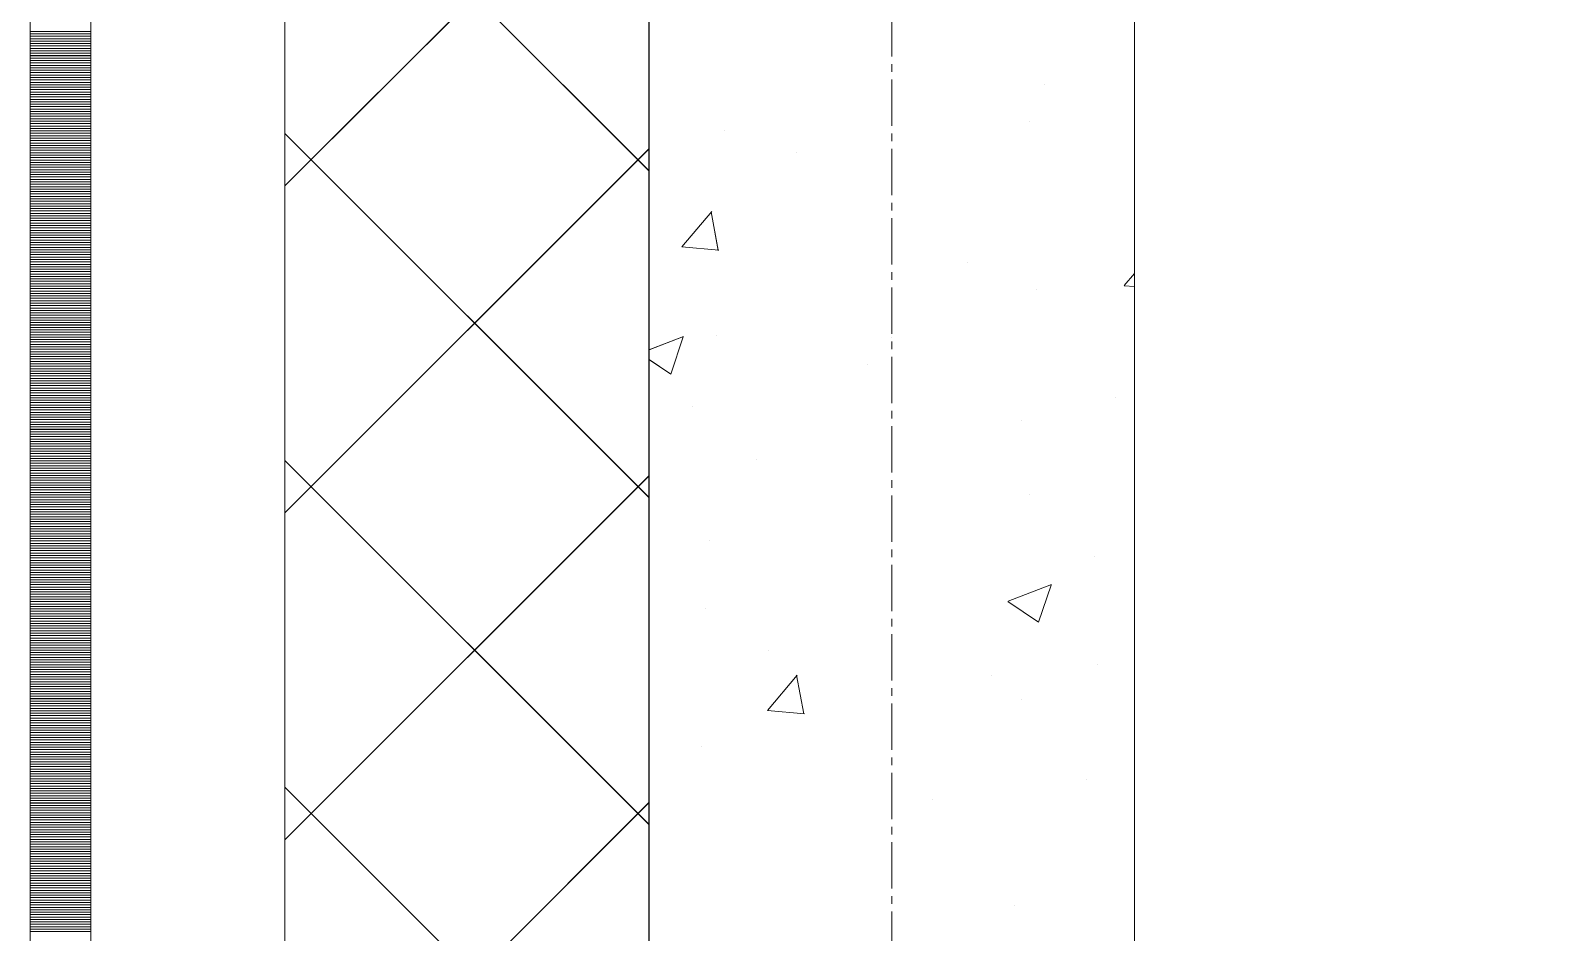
# Model space of a CAD drawing. Header units: millimetres. Extents: x 470010 to 1231400, y -134005 to 421770.
# Drawn here: x 806168 to 806790, y 137685 to 138057 of the extents above; entities that cross this region are included whole.
import ezdxf
from ezdxf.enums import TextEntityAlignment as Align

# ---------------------------------------------------------------- set-up
doc = ezdxf.new("R2010")
doc.units = ezdxf.units.MM
doc.linetypes.add('CENTER2', pattern=[28.575, 19.05, -3.175, 3.175, -3.175])
doc.linetypes.add('DASHED', pattern=[19.05, 12.7, -6.35])
doc.layers.get('Defpoints').update_dxf_attribs({"color": 140})
doc.layers.add('АР_Делит', color=120, linetype='Continuous', lineweight=0, plot=False)
for name, color, linetype, lineweight in [('АР_Стены ПЕНОблок', 52, 'Continuous', 20), ('АР_Тонкая', 254, 'Continuous', 5), ('АР_Утеплитель', 31, 'Continuous', 0), ('АР_Штриховка', 8, 'Continuous', 0)]:
    doc.layers.add(name, color=color, linetype=linetype, lineweight=lineweight)
doc.layers.add('РД_Оси_100', color=7, linetype='Continuous', lineweight=0, true_color=0x525252)
doc.styles.add('style1', font='ARIALN.TTF')

# ---------------------------------------------------------------- blocks, each defined once
blk = doc.blocks.new('СОШ_2200_АР_ОСИ_М100_28.05.24')
at = {"layer": 'АР_Делит', "color": 251, "linetype": 'DASHED', "true_color": 0x636466}
blk.add_lwpolyline([(114955, 135155), (114955, -355), (93595.036, -355), (93595.036, 13855), (94145, 13855), (94145, 68320), (66055, 68320), (66055, 13857.73), (83455, 13857.73), (83455, -355), (45245, -355), (45245, 13145), (44695, 13145), (44695, 26755), (45245, 26755), (45245, 68320), (20455, 68320), (20455, 26755), (27955, 26755), (27955, 13145), (-355, 13145), (-355, 100855)], dxfattribs=at)
at = {"layer": 'РД_Оси_100', "color": 251, "linetype": 'CENTER2', "true_color": 0x636466}
blk.add_line((0, -6155), (0, 139938.679), dxfattribs=at)
blk = doc.blocks.new('A$C9108343f')
at = {"layer": 'АР_Стены ПЕНОблок', "color": 18, "linetype": 'Continuous', "lineweight": 20, "true_color": 0x000000}
for p, q in [((140704.09, 313879.49), (140704.09, 237679.49)), ((140904.09, 237679.49), (140904.09, 313879.49))]:
    blk.add_line(p, q, dxfattribs=at)
at = {"layer": 'АР_Тонкая', "color": 18, "linetype": 'Continuous', "lineweight": 5, "true_color": 0x000000}
for p, q in [((140449.09, 313879.49), (140449.09, 237679.49)), ((140474.09, 313879.49), (140474.09, 237679.49)), ((140474.09, 237679.49), (140474.09, 313879.49)), ((140554.09, 237679.49), (140554.09, 313879.49))]:
    blk.add_line(p, q, dxfattribs=at)
at = {"layer": 'АР_Утеплитель', "color": 18, "linetype": 'Continuous', "lineweight": 0, "true_color": 0x000000}
for p, q in [((140554.09, 313879.49), (140554.09, 237679.49)), ((140704.09, 237679.49), (140704.09, 313879.49))]:
    blk.add_line(p, q, dxfattribs=at)
at = {"layer": 'АР_Штриховка', "color": 18, "linetype": 'Continuous', "lineweight": 0, "true_color": 0x000000}
for p, q in [((140704.09, 238365.82), (140554.09, 238515.82)), ((140554.09, 238359.54), (140704.09, 238509.54)), ((140449.09, 238423.24), (140474.09, 238423.24)), ((140449.09, 238422.24), (140474.09, 238422.24)), ((140449.09, 238421.24), (140474.09, 238421.24)), ((140449.09, 238420.24), (140474.09, 238420.24)), ((140449.09, 238419.24), (140474.09, 238419.24)), ((140449.09, 238418.24), (140474.09, 238418.24)), ((140449.09, 238417.24), (140474.09, 238417.24)), ((140449.09, 238416.24), (140474.09, 238416.24)), ((140449.09, 238415.24), (140474.09, 238415.24)), ((140449.09, 238414.24), (140474.09, 238414.24)), ((140449.09, 238413.24), (140474.09, 238413.24)), ((140449.09, 238412.24), (140474.09, 238412.24)), ((140449.09, 238411.24), (140474.09, 238411.24)), ((140449.09, 238410.24), (140474.09, 238410.24)), ((140449.09, 238409.24), (140474.09, 238409.24)), ((140449.09, 238408.24), (140474.09, 238408.24)), ((140449.09, 238407.24), (140474.09, 238407.24)), ((140449.09, 238406.24), (140474.09, 238406.24)), ((140449.09, 238405.24), (140474.09, 238405.24)), ((140449.09, 238404.24), (140474.09, 238404.24)), ((140449.09, 238403.24), (140474.09, 238403.24)), ((140449.09, 238402.24), (140474.09, 238402.24)), ((140449.09, 238401.24), (140474.09, 238401.24)), ((140449.09, 238400.24), (140474.09, 238400.24)), ((140866.95, 238401.41), (140866.95, 238401.41)), ((140449.09, 238399.24), (140474.09, 238399.24)), ((140449.09, 238398.24), (140474.09, 238398.24)), ((140449.09, 238397.24), (140474.09, 238397.24)), ((140449.09, 238396.24), (140474.09, 238396.24)), ((140449.09, 238395.24), (140474.09, 238395.24)), ((140449.09, 238394.24), (140474.09, 238394.24)), ((140449.09, 238393.24), (140474.09, 238393.24)), ((140449.09, 238392.24), (140474.09, 238392.24)), ((140449.09, 238391.24), (140474.09, 238391.24)), ((140449.09, 238390.24), (140474.09, 238390.24)), ((140449.09, 238389.24), (140474.09, 238389.24)), ((140449.09, 238388.24), (140474.09, 238388.24)), ((140449.09, 238387.24), (140474.09, 238387.24)), ((140449.09, 238386.24), (140474.09, 238386.24)), ((140449.09, 238385.24), (140474.09, 238385.24)), ((140449.09, 238384.24), (140474.09, 238384.24)), ((140449.09, 238383.24), (140474.09, 238383.24)), ((140449.09, 238382.24), (140474.09, 238382.24)), ((140735.02, 238382.37), (140735.02, 238382.37)), ((140860.87, 238385.96), (140860.87, 238385.96)), ((140449.09, 238381.24), (140474.09, 238381.24)), ((140449.09, 238380.24), (140474.09, 238380.24)), ((140449.09, 238379.24), (140474.09, 238379.24)), ((140449.09, 238378.24), (140474.09, 238378.24)), ((140449.09, 238377.24), (140474.09, 238377.24)), ((140449.09, 238376.24), (140474.09, 238376.24)), ((140704.09, 238231.12), (140554.09, 238381.12)), ((140449.09, 238375.24), (140474.09, 238375.24)), ((140449.09, 238374.24), (140474.09, 238374.24)), ((140449.09, 238373.24), (140474.09, 238373.24)), ((140449.09, 238372.24), (140474.09, 238372.24)), ((140449.09, 238371.24), (140474.09, 238371.24)), ((140449.09, 238370.24), (140474.09, 238370.24)), ((140449.09, 238369.24), (140474.09, 238369.24)), ((140554.09, 238224.83), (140704.09, 238374.83)), ((140764.67, 238373.29), (140764.67, 238373.29)), ((140449.09, 238368.24), (140474.09, 238368.24)), ((140449.09, 238367.24), (140474.09, 238367.24)), ((140449.09, 238366.24), (140474.09, 238366.24)), ((140449.09, 238365.24), (140474.09, 238365.24)), ((140449.09, 238364.24), (140474.09, 238364.24)), ((140449.09, 238363.24), (140474.09, 238363.24)), ((140449.09, 238362.24), (140474.09, 238362.24)), ((140449.09, 238361.24), (140474.09, 238361.24)), ((140449.09, 238360.24), (140474.09, 238360.24)), ((140449.09, 238359.24), (140474.09, 238359.24)), ((140449.09, 238358.24), (140474.09, 238358.24)), ((140449.09, 238357.24), (140474.09, 238357.24)), ((140449.09, 238356.24), (140474.09, 238356.24)), ((140449.09, 238355.24), (140474.09, 238355.24)), ((140449.09, 238354.24), (140474.09, 238354.24)), ((140449.09, 238353.24), (140474.09, 238353.24)), ((140449.09, 238352.24), (140474.09, 238352.24)), ((140449.09, 238351.24), (140474.09, 238351.24)), ((140449.09, 238350.24), (140474.09, 238350.24)), ((140449.09, 238349.24), (140474.09, 238349.24)), ((140449.09, 238348.24), (140474.09, 238348.24)), ((140449.09, 238347.24), (140474.09, 238347.24)), ((140449.09, 238346.24), (140474.09, 238346.24)), ((140449.09, 238345.24), (140474.09, 238345.24)), ((140449.09, 238344.24), (140474.09, 238344.24)), ((140717.68, 238334.4), (140729.93, 238348.99)), ((140732.61, 238333.01), (140729.67, 238348.94)), ((140449.09, 238343.24), (140474.09, 238343.24)), ((140449.09, 238342.24), (140474.09, 238342.24)), ((140449.09, 238341.24), (140474.09, 238341.24)), ((140449.09, 238340.24), (140474.09, 238340.24)), ((140449.09, 238339.24), (140474.09, 238339.24)), ((140449.09, 238338.24), (140474.09, 238338.24)), ((140449.09, 238337.24), (140474.09, 238337.24)), ((140449.09, 238336.24), (140474.09, 238336.24)), ((140449.09, 238335.24), (140474.09, 238335.24)), ((140449.09, 238334.24), (140474.09, 238334.24)), ((140449.09, 238333.24), (140474.09, 238333.24)), ((140449.09, 238332.24), (140474.09, 238332.24)), ((140717.68, 238334.39), (140732.86, 238333.06)), ((140449.09, 238331.24), (140474.09, 238331.24)), ((140449.09, 238330.24), (140474.09, 238330.24)), ((140449.09, 238329.24), (140474.09, 238329.24)), ((140449.09, 238328.24), (140474.09, 238328.24)), ((140449.09, 238327.24), (140474.09, 238327.24)), ((140449.09, 238326.24), (140474.09, 238326.24)), ((140835.49, 238327.99), (140835.49, 238327.99)), ((140449.09, 238325.24), (140474.09, 238325.24)), ((140449.09, 238324.24), (140474.09, 238324.24)), ((140449.09, 238323.24), (140474.09, 238323.24)), ((140449.09, 238322.24), (140474.09, 238322.24)), ((140449.09, 238321.24), (140474.09, 238321.24)), ((140449.09, 238320.24), (140474.09, 238320.24)), ((140899.87, 238318.46), (140904.09, 238323.5)), ((140449.09, 238319.24), (140474.09, 238319.24)), ((140449.09, 238318.24), (140474.09, 238318.24)), ((140449.09, 238317.24), (140474.09, 238317.24)), ((140449.09, 238316.24), (140474.09, 238316.24)), ((140449.09, 238315.24), (140474.09, 238315.24)), ((140449.09, 238314.24), (140474.09, 238314.24)), ((140449.09, 238313.24), (140474.09, 238313.24)), ((140863.86, 238316.86), (140863.86, 238316.86)), ((140899.87, 238318.45), (140904.09, 238318.08)), ((140449.09, 238312.24), (140474.09, 238312.24)), ((140449.09, 238311.24), (140474.09, 238311.24)), ((140449.09, 238310.24), (140474.09, 238310.24)), ((140449.09, 238309.24), (140474.09, 238309.24)), ((140449.09, 238308.24), (140474.09, 238308.24)), ((140449.09, 238307.24), (140474.09, 238307.24)), ((140449.09, 238306.24), (140474.09, 238306.24)), ((140449.09, 238305.24), (140474.09, 238305.24)), ((140449.09, 238304.24), (140474.09, 238304.24)), ((140449.09, 238303.24), (140474.09, 238303.24)), ((140449.09, 238302.24), (140474.09, 238302.24)), ((140449.09, 238301.24), (140474.09, 238301.24)), ((140449.09, 238300.24), (140474.09, 238300.24)), ((140449.09, 238299.24), (140474.09, 238299.24)), ((140449.09, 238298.24), (140474.09, 238298.24)), ((140449.09, 238297.24), (140474.09, 238297.24)), ((140449.09, 238296.24), (140474.09, 238296.24)), ((140449.09, 238295.24), (140474.09, 238295.24)), ((140704.09, 238292.07), (140718.27, 238297.51)), ((140713.05, 238281.98), (140718.2, 238297.33)), ((140731.93, 238297.81), (140731.93, 238297.81)), ((140803.86, 238297.09), (140803.86, 238297.09)), ((140449.09, 238294.24), (140474.09, 238294.24)), ((140449.09, 238293.24), (140474.09, 238293.24)), ((140449.09, 238292.24), (140474.09, 238292.24)), ((140449.09, 238291.24), (140474.09, 238291.24)), ((140449.09, 238290.24), (140474.09, 238290.24)), ((140449.09, 238289.24), (140474.09, 238289.24)), ((140449.09, 238288.24), (140474.09, 238288.24)), ((140449.09, 238287.24), (140474.09, 238287.24)), ((140449.09, 238286.24), (140474.09, 238286.24)), ((140449.09, 238285.24), (140474.09, 238285.24)), ((140449.09, 238284.24), (140474.09, 238284.24)), ((140449.09, 238283.24), (140474.09, 238283.24)), ((140449.09, 238282.24), (140474.09, 238282.24)), ((140704.09, 238288.02), (140713.04, 238281.99)), ((140794.05, 238285.78), (140794.05, 238285.78)), ((140449.09, 238281.24), (140474.09, 238281.24)), ((140449.09, 238280.24), (140474.09, 238280.24)), ((140449.09, 238279.24), (140474.09, 238279.24)), ((140449.09, 238278.24), (140474.09, 238278.24)), ((140449.09, 238277.24), (140474.09, 238277.24)), ((140449.09, 238276.24), (140474.09, 238276.24)), ((140449.09, 238275.24), (140474.09, 238275.24)), ((140449.09, 238274.24), (140474.09, 238274.24)), ((140449.09, 238273.24), (140474.09, 238273.24)), ((140449.09, 238272.24), (140474.09, 238272.24)), ((140449.09, 238271.24), (140474.09, 238271.24)), ((140449.09, 238270.24), (140474.09, 238270.24)), ((140896.35, 238272.22), (140896.35, 238272.22)), ((140449.09, 238269.24), (140474.09, 238269.24)), ((140449.09, 238268.24), (140474.09, 238268.24)), ((140449.09, 238267.24), (140474.09, 238267.24)), ((140449.09, 238266.24), (140474.09, 238266.24)), ((140449.09, 238265.24), (140474.09, 238265.24)), ((140449.09, 238264.24), (140474.09, 238264.24)), ((140721.82, 238268.7), (140721.82, 238268.7)), ((140449.09, 238263.24), (140474.09, 238263.24)), ((140449.09, 238262.24), (140474.09, 238262.24)), ((140449.09, 238261.24), (140474.09, 238261.24)), ((140449.09, 238260.24), (140474.09, 238260.24)), ((140449.09, 238259.24), (140474.09, 238259.24)), ((140449.09, 238258.24), (140474.09, 238258.24)), ((140449.09, 238257.24), (140474.09, 238257.24)), ((140857.41, 238262.97), (140857.41, 238262.97)), ((140449.09, 238256.24), (140474.09, 238256.24)), ((140449.09, 238255.24), (140474.09, 238255.24)), ((140449.09, 238254.24), (140474.09, 238254.24)), ((140449.09, 238253.24), (140474.09, 238253.24)), ((140449.09, 238252.24), (140474.09, 238252.24)), ((140449.09, 238251.24), (140474.09, 238251.24)), ((140449.09, 238250.24), (140474.09, 238250.24)), ((140449.09, 238249.24), (140474.09, 238249.24)), ((140449.09, 238248.24), (140474.09, 238248.24)), ((140449.09, 238247.24), (140474.09, 238247.24)), ((140449.09, 238246.24), (140474.09, 238246.24)), ((140449.09, 238245.24), (140474.09, 238245.24)), ((140704.09, 238096.42), (140554.09, 238246.42)), ((140748.22, 238246.8), (140748.22, 238246.8)), ((140449.09, 238244.24), (140474.09, 238244.24)), ((140449.09, 238243.24), (140474.09, 238243.24)), ((140449.09, 238242.24), (140474.09, 238242.24)), ((140449.09, 238241.24), (140474.09, 238241.24)), ((140449.09, 238240.24), (140474.09, 238240.24)), ((140449.09, 238239.24), (140474.09, 238239.24)), ((140554.09, 238090.13), (140704.09, 238240.13)), ((140449.09, 238238.24), (140474.09, 238238.24)), ((140449.09, 238237.24), (140474.09, 238237.24)), ((140449.09, 238236.24), (140474.09, 238236.24)), ((140449.09, 238235.24), (140474.09, 238235.24)), ((140449.09, 238234.24), (140474.09, 238234.24)), ((140449.09, 238233.24), (140474.09, 238233.24)), ((140449.09, 238232.24), (140474.09, 238232.24)), ((140860.77, 238232.3), (140860.77, 238232.3)), ((140449.09, 238231.24), (140474.09, 238231.24)), ((140449.09, 238230.24), (140474.09, 238230.24)), ((140449.09, 238229.24), (140474.09, 238229.24)), ((140449.09, 238228.24), (140474.09, 238228.24)), ((140449.09, 238227.24), (140474.09, 238227.24)), ((140449.09, 238226.24), (140474.09, 238226.24)), ((140449.09, 238225.24), (140474.09, 238225.24)), ((140449.09, 238224.24), (140474.09, 238224.24)), ((140449.09, 238223.24), (140474.09, 238223.24)), ((140449.09, 238222.24), (140474.09, 238222.24)), ((140449.09, 238221.24), (140474.09, 238221.24)), ((140449.09, 238220.24), (140474.09, 238220.24)), ((140449.09, 238219.24), (140474.09, 238219.24)), ((140449.09, 238218.24), (140474.09, 238218.24)), ((140449.09, 238217.24), (140474.09, 238217.24)), ((140449.09, 238216.24), (140474.09, 238216.24)), ((140449.09, 238215.24), (140474.09, 238215.24)), ((140449.09, 238214.24), (140474.09, 238214.24)), ((140449.09, 238213.24), (140474.09, 238213.24)), ((140449.09, 238212.24), (140474.09, 238212.24)), ((140449.09, 238211.24), (140474.09, 238211.24)), ((140449.09, 238210.24), (140474.09, 238210.24)), ((140449.09, 238209.24), (140474.09, 238209.24)), ((140449.09, 238208.24), (140474.09, 238208.24)), ((140728.85, 238213.26), (140728.85, 238213.26)), ((140449.09, 238207.24), (140474.09, 238207.24)), ((140449.09, 238206.24), (140474.09, 238206.24)), ((140449.09, 238205.24), (140474.09, 238205.24)), ((140449.09, 238204.24), (140474.09, 238204.24)), ((140449.09, 238203.24), (140474.09, 238203.24)), ((140449.09, 238202.24), (140474.09, 238202.24)), ((140449.09, 238201.24), (140474.09, 238201.24)), ((140887.64, 238206.71), (140887.64, 238206.71)), ((140449.09, 238200.24), (140474.09, 238200.24)), ((140449.09, 238199.24), (140474.09, 238199.24)), ((140449.09, 238198.24), (140474.09, 238198.24)), ((140449.09, 238197.24), (140474.09, 238197.24)), ((140449.09, 238196.24), (140474.09, 238196.24)), ((140449.09, 238195.24), (140474.09, 238195.24)), ((140852.1, 238188.42), (140869.89, 238195.25)), ((140864.66, 238179.72), (140869.81, 238195.07)), ((140449.09, 238194.24), (140474.09, 238194.24)), ((140449.09, 238193.24), (140474.09, 238193.24)), ((140449.09, 238192.24), (140474.09, 238192.24)), ((140449.09, 238191.24), (140474.09, 238191.24)), ((140449.09, 238190.24), (140474.09, 238190.24)), ((140449.09, 238189.24), (140474.09, 238189.24)), ((140449.09, 238188.24), (140474.09, 238188.24)), ((140449.09, 238187.24), (140474.09, 238187.24)), ((140449.09, 238186.24), (140474.09, 238186.24)), ((140449.09, 238185.24), (140474.09, 238185.24)), ((140449.09, 238184.24), (140474.09, 238184.24)), ((140449.09, 238183.24), (140474.09, 238183.24)), ((140727.23, 238185.59), (140727.23, 238185.59)), ((140852.02, 238188.24), (140864.66, 238179.72)), ((140449.09, 238182.24), (140474.09, 238182.24)), ((140449.09, 238181.24), (140474.09, 238181.24)), ((140449.09, 238180.24), (140474.09, 238180.24)), ((140449.09, 238179.24), (140474.09, 238179.24)), ((140449.09, 238178.24), (140474.09, 238178.24)), ((140449.09, 238177.24), (140474.09, 238177.24)), ((140449.09, 238176.24), (140474.09, 238176.24)), ((140449.09, 238175.24), (140474.09, 238175.24)), ((140449.09, 238174.24), (140474.09, 238174.24)), ((140449.09, 238173.24), (140474.09, 238173.24)), ((140449.09, 238172.24), (140474.09, 238172.24)), ((140449.09, 238171.24), (140474.09, 238171.24)), ((140449.09, 238170.24), (140474.09, 238170.24)), ((140449.09, 238169.24), (140474.09, 238169.24)), ((140449.09, 238168.24), (140474.09, 238168.24)), ((140449.09, 238167.24), (140474.09, 238167.24)), ((140449.09, 238166.24), (140474.09, 238166.24)), ((140449.09, 238165.24), (140474.09, 238165.24)), ((140449.09, 238164.24), (140474.09, 238164.24)), ((140753.32, 238167.98), (140753.32, 238167.98)), ((140449.09, 238163.24), (140474.09, 238163.24)), ((140449.09, 238162.24), (140474.09, 238162.24)), ((140449.09, 238161.24), (140474.09, 238161.24)), ((140449.09, 238160.24), (140474.09, 238160.24)), ((140449.09, 238159.24), (140474.09, 238159.24)), ((140449.09, 238158.24), (140474.09, 238158.24)), ((140752.92, 238143.34), (140765.17, 238157.93)), ((140767.85, 238141.96), (140764.92, 238157.88)), ((140845.23, 238157.91), (140845.23, 238157.91)), ((140888.91, 238162.25), (140888.91, 238162.25)), ((140449.09, 238157.24), (140474.09, 238157.24)), ((140449.09, 238156.24), (140474.09, 238156.24)), ((140449.09, 238155.24), (140474.09, 238155.24)), ((140449.09, 238154.24), (140474.09, 238154.24)), ((140449.09, 238153.24), (140474.09, 238153.24)), ((140449.09, 238152.24), (140474.09, 238152.24)), ((140449.09, 238151.24), (140474.09, 238151.24)), ((140449.09, 238150.24), (140474.09, 238150.24)), ((140449.09, 238149.24), (140474.09, 238149.24)), ((140449.09, 238148.24), (140474.09, 238148.24)), ((140449.09, 238147.24), (140474.09, 238147.24)), ((140449.09, 238146.24), (140474.09, 238146.24)), ((140449.09, 238145.24), (140474.09, 238145.24)), ((140857.68, 238147.75), (140857.68, 238147.75)), ((140449.09, 238144.24), (140474.09, 238144.24)), ((140449.09, 238143.24), (140474.09, 238143.24)), ((140449.09, 238142.24), (140474.09, 238142.24)), ((140449.09, 238141.24), (140474.09, 238141.24)), ((140449.09, 238140.24), (140474.09, 238140.24)), ((140449.09, 238139.24), (140474.09, 238139.24)), ((140752.92, 238143.33), (140768.11, 238142)), ((140449.09, 238138.24), (140474.09, 238138.24)), ((140449.09, 238137.24), (140474.09, 238137.24)), ((140449.09, 238136.24), (140474.09, 238136.24)), ((140449.09, 238135.24), (140474.09, 238135.24)), ((140449.09, 238134.24), (140474.09, 238134.24)), ((140449.09, 238133.24), (140474.09, 238133.24)), ((140449.09, 238132.24), (140474.09, 238132.24)), ((140449.09, 238131.24), (140474.09, 238131.24)), ((140449.09, 238130.24), (140474.09, 238130.24)), ((140449.09, 238129.24), (140474.09, 238129.24)), ((140449.09, 238128.24), (140474.09, 238128.24)), ((140449.09, 238127.24), (140474.09, 238127.24)), ((140725.76, 238128.7), (140725.76, 238128.7)), ((140449.09, 238126.24), (140474.09, 238126.24)), ((140449.09, 238125.24), (140474.09, 238125.24)), ((140449.09, 238124.24), (140474.09, 238124.24)), ((140449.09, 238123.24), (140474.09, 238123.24)), ((140449.09, 238122.24), (140474.09, 238122.24)), ((140449.09, 238121.24), (140474.09, 238121.24)), ((140449.09, 238120.24), (140474.09, 238120.24)), ((140449.09, 238119.24), (140474.09, 238119.24)), ((140449.09, 238118.24), (140474.09, 238118.24)), ((140449.09, 238117.24), (140474.09, 238117.24)), ((140449.09, 238116.24), (140474.09, 238116.24)), ((140449.09, 238115.24), (140474.09, 238115.24)), ((140449.09, 238114.24), (140474.09, 238114.24)), ((140884.41, 238114.9), (140884.41, 238114.9)), ((140449.09, 238113.24), (140474.09, 238113.24)), ((140449.09, 238112.24), (140474.09, 238112.24)), ((140449.09, 238111.24), (140474.09, 238111.24)), ((140449.09, 238110.24), (140474.09, 238110.24)), ((140449.09, 238109.24), (140474.09, 238109.24)), ((140449.09, 238108.24), (140474.09, 238108.24)), ((140704.09, 237961.71), (140554.09, 238111.71)), ((140449.09, 238107.24), (140474.09, 238107.24)), ((140449.09, 238106.24), (140474.09, 238106.24)), ((140449.09, 238105.24), (140474.09, 238105.24)), ((140449.09, 238104.24), (140474.09, 238104.24)), ((140449.09, 238103.24), (140474.09, 238103.24)), ((140449.09, 238102.24), (140474.09, 238102.24)), ((140554.09, 237955.43), (140704.09, 238105.43)), ((140820.82, 238106.53), (140820.82, 238106.53)), ((140449.09, 238101.24), (140474.09, 238101.24)), ((140449.09, 238100.24), (140474.09, 238100.24)), ((140449.09, 238099.24), (140474.09, 238099.24)), ((140449.09, 238098.24), (140474.09, 238098.24)), ((140449.09, 238097.24), (140474.09, 238097.24)), ((140449.09, 238096.24), (140474.09, 238096.24)), ((140449.09, 238095.24), (140474.09, 238095.24)), ((140449.09, 238094.24), (140474.09, 238094.24)), ((140449.09, 238093.24), (140474.09, 238093.24)), ((140449.09, 238092.24), (140474.09, 238092.24)), ((140449.09, 238091.24), (140474.09, 238091.24)), ((140449.09, 238090.24), (140474.09, 238090.24)), ((140449.09, 238089.24), (140474.09, 238089.24)), ((140449.09, 238088.24), (140474.09, 238088.24)), ((140449.09, 238087.24), (140474.09, 238087.24)), ((140449.09, 238086.24), (140474.09, 238086.24)), ((140449.09, 238085.24), (140474.09, 238085.24)), ((140449.09, 238084.24), (140474.09, 238084.24)), ((140449.09, 238083.24), (140474.09, 238083.24)), ((140449.09, 238082.24), (140474.09, 238082.24)), ((140449.09, 238081.24), (140474.09, 238081.24)), ((140449.09, 238080.24), (140474.09, 238080.24)), ((140449.09, 238079.24), (140474.09, 238079.24)), ((140449.09, 238078.24), (140474.09, 238078.24)), ((140449.09, 238077.24), (140474.09, 238077.24)), ((140449.09, 238076.24), (140474.09, 238076.24)), ((140449.09, 238075.24), (140474.09, 238075.24)), ((140449.09, 238074.24), (140474.09, 238074.24)), ((140449.09, 238073.24), (140474.09, 238073.24)), ((140449.09, 238072.24), (140474.09, 238072.24)), ((140449.09, 238071.24), (140474.09, 238071.24)), ((140449.09, 238070.24), (140474.09, 238070.24)), ((140449.09, 238069.24), (140474.09, 238069.24)), ((140449.09, 238068.24), (140474.09, 238068.24)), ((140449.09, 238067.24), (140474.09, 238067.24)), ((140449.09, 238066.24), (140474.09, 238066.24)), ((140449.09, 238065.24), (140474.09, 238065.24)), ((140449.09, 238064.24), (140474.09, 238064.24)), ((140449.09, 238063.24), (140474.09, 238063.24)), ((140449.09, 238062.24), (140474.09, 238062.24)), ((140449.09, 238061.24), (140474.09, 238061.24)), ((140449.09, 238060.24), (140474.09, 238060.24)), ((140449.09, 238059.24), (140474.09, 238059.24)), ((140449.09, 238058.24), (140474.09, 238058.24)), ((140854.59, 238063.19), (140854.59, 238063.19)), ((140449.09, 238057.24), (140474.09, 238057.24)), ((140449.09, 238056.24), (140474.09, 238056.24)), ((140449.09, 238055.24), (140474.09, 238055.24)), ((140449.09, 238054.24), (140474.09, 238054.24)), ((140449.09, 238053.24), (140474.09, 238053.24)), ((140449.09, 238052.24), (140474.09, 238052.24))]:
    blk.add_line(p, q, dxfattribs=at)
at = {"layer": 'РД_Оси_100'}
blk.add_blockref('СОШ_2200_АР_ОСИ_М100_28.05.24', (140804.09, 223079.49), dxfattribs=at)
at = {"layer": 'Defpoints', "color": 18, "true_color": 0x000000, "style": 'style1'}
for p in [(143949.34, 316089.12), (143974.98, 281639.5), (143890.4, 273244.71), (143839.99, 264276.81), (143967.75, 254892.38), (12251.96, 104178.14), (12382.58, 96023.14)]:
    blk.add_attdef('АР-ПОМЕЩЕНИЕ:НАИМЕНОВАНИЕ', text='', height=100, dxfattribs=at).set_placement(p, align=Align.MIDDLE)
at = {"layer": 'Defpoints', "color": 18, "true_color": 0x000000, "style": 'style1', "flags": 8}
for p in [(143951.3, 279099.09), (143848.34, 269251.11), (143875.33, 260094.25), (144049.74, 250824.7), (163419.28, 238153.36), (155897.46, 237965.97), (183037.2, 237965.97), (143342.94, 237876.19)]:
    blk.add_attdef('АР-ПОМЕЩЕНИЕ:НАИМЕНОВАНИЕ', text='', height=100, dxfattribs=at).set_placement(p, align=Align.MIDDLE)

msp = doc.modelspace()

# ---------------------------------------------------------------- linework, layer by layer
at = {"layer": 'АР_Стены ПЕНОблок', "color": 18, "linetype": 'Continuous', "lineweight": 20, "true_color": 0x000000}
for p, q in [((806422.706, 213513.251), (806422.706, 137313.251)), ((806622.706, 137313.251), (806622.706, 213513.251))]:
    msp.add_line(p, q, dxfattribs=at)
at = {"layer": 'АР_Тонкая', "color": 18, "linetype": 'Continuous', "lineweight": 5, "true_color": 0x000000}
for p, q in [((806167.706, 213513.251), (806167.706, 137313.251)), ((806192.706, 213513.251), (806192.706, 137313.251)), ((806192.706, 137313.251), (806192.706, 213513.251)), ((806272.706, 137313.251), (806272.706, 213513.251))]:
    msp.add_line(p, q, dxfattribs=at)
at = {"layer": 'АР_Утеплитель', "color": 18, "linetype": 'Continuous', "lineweight": 0, "true_color": 0x000000}
for p, q in [((806272.706, 213513.251), (806272.706, 137313.251)), ((806422.706, 137313.251), (806422.706, 213513.251))]:
    msp.add_line(p, q, dxfattribs=at)
at = {"layer": 'АР_Штриховка', "color": 18, "linetype": 'Continuous', "lineweight": 0, "true_color": 0x000000}
for p, q in [((806422.706, 137999.581), (806272.706, 138149.581)), ((806272.706, 137993.294), (806422.706, 138143.294)), ((806167.706, 138057), (806192.706, 138057)), ((806167.706, 138056), (806192.706, 138056)), ((806167.706, 138055), (806192.706, 138055)), ((806167.706, 138054), (806192.706, 138054)), ((806167.706, 138053), (806192.706, 138053)), ((806167.706, 138052), (806192.706, 138052)), ((806167.706, 138051), (806192.706, 138051)), ((806167.706, 138050), (806192.706, 138050)), ((806167.706, 138049), (806192.706, 138049)), ((806167.706, 138048), (806192.706, 138048)), ((806167.706, 138047), (806192.706, 138047)), ((806167.706, 138046), (806192.706, 138046)), ((806167.706, 138045), (806192.706, 138045)), ((806167.706, 138044), (806192.706, 138044)), ((806167.706, 138043), (806192.706, 138043)), ((806167.706, 138042), (806192.706, 138042)), ((806167.706, 138041), (806192.706, 138041)), ((806167.706, 138040), (806192.706, 138040)), ((806167.706, 138039), (806192.706, 138039)), ((806167.706, 138038), (806192.706, 138038)), ((806167.706, 138037), (806192.706, 138037)), ((806167.706, 138036), (806192.706, 138036)), ((806167.706, 138035), (806192.706, 138035)), ((806167.706, 138034), (806192.706, 138034)), ((806167.706, 138033), (806192.706, 138033)), ((806167.706, 138032), (806192.706, 138032)), ((806167.706, 138031), (806192.706, 138031)), ((806167.706, 138030), (806192.706, 138030)), ((806167.706, 138029), (806192.706, 138029)), ((806167.706, 138028), (806192.706, 138028)), ((806167.706, 138027), (806192.706, 138027)), ((806167.706, 138026), (806192.706, 138026)), ((806167.706, 138025), (806192.706, 138025)), ((806167.706, 138024), (806192.706, 138024)), ((806167.706, 138023), (806192.706, 138023)), ((806167.706, 138022), (806192.706, 138022)), ((806167.706, 138021), (806192.706, 138021)), ((806167.706, 138020), (806192.706, 138020)), ((806167.706, 138019), (806192.706, 138019)), ((806167.706, 138018), (806192.706, 138018)), ((806167.706, 138017), (806192.706, 138017)), ((806167.706, 138016), (806192.706, 138016)), ((806167.706, 138015), (806192.706, 138015)), ((806167.706, 138014), (806192.706, 138014)), ((806167.706, 138013), (806192.706, 138013)), ((806167.706, 138012), (806192.706, 138012)), ((806167.706, 138011), (806192.706, 138011)), ((806167.706, 138010), (806192.706, 138010)), ((806167.706, 138009), (806192.706, 138009)), ((806422.706, 137864.877), (806272.706, 138014.877)), ((806167.706, 138008), (806192.706, 138008)), ((806167.706, 138007), (806192.706, 138007)), ((806167.706, 138006), (806192.706, 138006)), ((806167.706, 138005), (806192.706, 138005)), ((806167.706, 138004), (806192.706, 138004)), ((806167.706, 138003), (806192.706, 138003)), ((806272.706, 137858.591), (806422.706, 138008.591)), ((806167.706, 138002), (806192.706, 138002)), ((806167.706, 138001), (806192.706, 138001)), ((806167.706, 138000), (806192.706, 138000)), ((806167.706, 137999), (806192.706, 137999)), ((806167.706, 137998), (806192.706, 137998)), ((806167.706, 137997), (806192.706, 137997)), ((806167.706, 137996), (806192.706, 137996)), ((806167.706, 137995), (806192.706, 137995)), ((806167.706, 137994), (806192.706, 137994)), ((806167.706, 137993), (806192.706, 137993)), ((806167.706, 137992), (806192.706, 137992)), ((806167.706, 137991), (806192.706, 137991)), ((806167.706, 137990), (806192.706, 137990)), ((806167.706, 137989), (806192.706, 137989)), ((806167.706, 137988), (806192.706, 137988)), ((806167.706, 137987), (806192.706, 137987)), ((806167.706, 137986), (806192.706, 137986)), ((806167.706, 137985), (806192.706, 137985)), ((806167.706, 137984), (806192.706, 137984)), ((806167.706, 137983), (806192.706, 137983)), ((806167.706, 137982), (806192.706, 137982)), ((806167.706, 137981), (806192.706, 137981)), ((806167.706, 137980), (806192.706, 137980)), ((806167.706, 137979), (806192.706, 137979)), ((806167.706, 137978), (806192.706, 137978)), ((806436.294, 137968.156), (806448.539, 137982.749)), ((806451.224, 137966.772), (806448.287, 137982.693)), ((806167.706, 137977), (806192.706, 137977)), ((806167.706, 137976), (806192.706, 137976)), ((806167.706, 137975), (806192.706, 137975)), ((806167.706, 137974), (806192.706, 137974)), ((806167.706, 137973), (806192.706, 137973)), ((806167.706, 137972), (806192.706, 137972)), ((806167.706, 137971), (806192.706, 137971)), ((806167.706, 137970), (806192.706, 137970)), ((806167.706, 137969), (806192.706, 137969)), ((806167.706, 137968), (806192.706, 137968)), ((806167.706, 137967), (806192.706, 137967)), ((806167.706, 137966), (806192.706, 137966)), ((806436.293, 137968.146), (806451.475, 137966.818)), ((806167.706, 137965), (806192.706, 137965)), ((806167.706, 137964), (806192.706, 137964)), ((806167.706, 137963), (806192.706, 137963)), ((806167.706, 137962), (806192.706, 137962)), ((806167.706, 137961), (806192.706, 137961)), ((806167.706, 137960), (806192.706, 137960)), ((806167.706, 137959), (806192.706, 137959)), ((806167.706, 137958), (806192.706, 137958)), ((806167.706, 137957), (806192.706, 137957)), ((806167.706, 137956), (806192.706, 137956)), ((806167.706, 137955), (806192.706, 137955)), ((806167.706, 137954), (806192.706, 137954)), ((806167.706, 137953), (806192.706, 137953)), ((806618.478, 137952.217), (806622.706, 137957.255)), ((806167.706, 137952), (806192.706, 137952)), ((806167.706, 137951), (806192.706, 137951)), ((806167.706, 137950), (806192.706, 137950)), ((806167.706, 137949), (806192.706, 137949)), ((806167.706, 137948), (806192.706, 137948)), ((806167.706, 137947), (806192.706, 137947)), ((806618.478, 137952.207), (806622.706, 137951.837)), ((806167.706, 137946), (806192.706, 137946)), ((806167.706, 137945), (806192.706, 137945)), ((806167.706, 137944), (806192.706, 137944)), ((806167.706, 137943), (806192.706, 137943)), ((806167.706, 137942), (806192.706, 137942)), ((806167.706, 137941), (806192.706, 137941)), ((806167.706, 137940), (806192.706, 137940)), ((806167.706, 137939), (806192.706, 137939)), ((806167.706, 137938), (806192.706, 137938)), ((806167.706, 137937), (806192.706, 137937)), ((806167.706, 137936), (806192.706, 137936)), ((806167.706, 137935), (806192.706, 137935)), ((806167.706, 137934), (806192.706, 137934)), ((806167.706, 137933), (806192.706, 137933)), ((806167.706, 137932), (806192.706, 137932)), ((806167.706, 137931), (806192.706, 137931)), ((806167.706, 137930), (806192.706, 137930)), ((806167.706, 137929), (806192.706, 137929)), ((806167.706, 137928), (806192.706, 137928)), ((806422.706, 137925.826), (806436.887, 137931.27)), ((806431.662, 137915.742), (806436.812, 137931.091)), ((806167.706, 137927), (806192.706, 137927)), ((806167.706, 137926), (806192.706, 137926)), ((806167.706, 137925), (806192.706, 137925)), ((806167.706, 137924), (806192.706, 137924)), ((806167.706, 137923), (806192.706, 137923)), ((806167.706, 137922), (806192.706, 137922)), ((806422.706, 137921.78), (806431.656, 137915.743)), ((806167.706, 137921), (806192.706, 137921)), ((806167.706, 137920), (806192.706, 137920)), ((806167.706, 137919), (806192.706, 137919)), ((806167.706, 137918), (806192.706, 137918)), ((806167.706, 137917), (806192.706, 137917)), ((806167.706, 137916), (806192.706, 137916)), ((806167.706, 137915), (806192.706, 137915)), ((806167.706, 137914), (806192.706, 137914)), ((806167.706, 137913), (806192.706, 137913)), ((806167.706, 137912), (806192.706, 137912)), ((806167.706, 137911), (806192.706, 137911)), ((806167.706, 137910), (806192.706, 137910)), ((806167.706, 137909), (806192.706, 137909)), ((806167.706, 137908), (806192.706, 137908)), ((806167.706, 137907), (806192.706, 137907)), ((806167.706, 137906), (806192.706, 137906)), ((806167.706, 137905), (806192.706, 137905)), ((806167.706, 137904), (806192.706, 137904)), ((806167.706, 137903), (806192.706, 137903)), ((806167.706, 137902), (806192.706, 137902)), ((806167.706, 137901), (806192.706, 137901)), ((806167.706, 137900), (806192.706, 137900)), ((806167.706, 137899), (806192.706, 137899)), ((806167.706, 137898), (806192.706, 137898)), ((806167.706, 137897), (806192.706, 137897)), ((806167.706, 137896), (806192.706, 137896)), ((806167.706, 137895), (806192.706, 137895)), ((806167.706, 137894), (806192.706, 137894)), ((806167.706, 137893), (806192.706, 137893)), ((806167.706, 137892), (806192.706, 137892)), ((806167.706, 137891), (806192.706, 137891)), ((806167.706, 137890), (806192.706, 137890)), ((806167.706, 137889), (806192.706, 137889)), ((806167.706, 137888), (806192.706, 137888)), ((806167.706, 137887), (806192.706, 137887)), ((806167.706, 137886), (806192.706, 137886)), ((806167.706, 137885), (806192.706, 137885)), ((806167.706, 137884), (806192.706, 137884)), ((806167.706, 137883), (806192.706, 137883)), ((806167.706, 137882), (806192.706, 137882)), ((806167.706, 137881), (806192.706, 137881)), ((806167.706, 137880), (806192.706, 137880)), ((806167.706, 137879), (806192.706, 137879)), ((806422.706, 137730.174), (806272.706, 137880.174)), ((806167.706, 137878), (806192.706, 137878)), ((806167.706, 137877), (806192.706, 137877)), ((806167.706, 137876), (806192.706, 137876)), ((806167.706, 137875), (806192.706, 137875)), ((806167.706, 137874), (806192.706, 137874)), ((806167.706, 137873), (806192.706, 137873)), ((806167.706, 137872), (806192.706, 137872)), ((806272.706, 137723.887), (806422.706, 137873.887)), ((806167.706, 137871), (806192.706, 137871)), ((806167.706, 137870), (806192.706, 137870)), ((806167.706, 137869), (806192.706, 137869)), ((806167.706, 137868), (806192.706, 137868)), ((806167.706, 137867), (806192.706, 137867)), ((806167.706, 137866), (806192.706, 137866)), ((806167.706, 137865), (806192.706, 137865)), ((806167.706, 137864), (806192.706, 137864)), ((806167.706, 137863), (806192.706, 137863)), ((806167.706, 137862), (806192.706, 137862)), ((806167.706, 137861), (806192.706, 137861)), ((806167.706, 137860), (806192.706, 137860)), ((806167.706, 137859), (806192.706, 137859)), ((806167.706, 137858), (806192.706, 137858)), ((806167.706, 137857), (806192.706, 137857)), ((806167.706, 137856), (806192.706, 137856)), ((806167.706, 137855), (806192.706, 137855)), ((806167.706, 137854), (806192.706, 137854)), ((806167.706, 137853), (806192.706, 137853)), ((806167.706, 137852), (806192.706, 137852)), ((806167.706, 137851), (806192.706, 137851)), ((806167.706, 137850), (806192.706, 137850)), ((806167.706, 137849), (806192.706, 137849)), ((806167.706, 137848), (806192.706, 137848)), ((806167.706, 137847), (806192.706, 137847)), ((806167.706, 137846), (806192.706, 137846)), ((806167.706, 137845), (806192.706, 137845)), ((806167.706, 137844), (806192.706, 137844)), ((806167.706, 137843), (806192.706, 137843)), ((806167.706, 137842), (806192.706, 137842)), ((806167.706, 137841), (806192.706, 137841)), ((806167.706, 137840), (806192.706, 137840)), ((806167.706, 137839), (806192.706, 137839)), ((806167.706, 137838), (806192.706, 137838)), ((806167.706, 137837), (806192.706, 137837)), ((806167.706, 137836), (806192.706, 137836)), ((806167.706, 137835), (806192.706, 137835)), ((806167.706, 137834), (806192.706, 137834)), ((806167.706, 137833), (806192.706, 137833)), ((806167.706, 137832), (806192.706, 137832)), ((806167.706, 137831), (806192.706, 137831)), ((806167.706, 137830), (806192.706, 137830)), ((806167.706, 137829), (806192.706, 137829)), ((806570.717, 137822.178), (806588.501, 137829.004)), ((806583.276, 137813.477), (806588.426, 137828.826)), ((806167.706, 137828), (806192.706, 137828)), ((806167.706, 137827), (806192.706, 137827)), ((806167.706, 137826), (806192.706, 137826)), ((806167.706, 137825), (806192.706, 137825)), ((806167.706, 137824), (806192.706, 137824)), ((806167.706, 137823), (806192.706, 137823)), ((806167.706, 137822), (806192.706, 137822)), ((806167.706, 137821), (806192.706, 137821)), ((806167.706, 137820), (806192.706, 137820)), ((806167.706, 137819), (806192.706, 137819)), ((806167.706, 137818), (806192.706, 137818)), ((806167.706, 137817), (806192.706, 137817)), ((806167.706, 137816), (806192.706, 137816)), ((806570.636, 137822), (806583.271, 137813.478)), ((806167.706, 137815), (806192.706, 137815)), ((806167.706, 137814), (806192.706, 137814)), ((806167.706, 137813), (806192.706, 137813)), ((806167.706, 137812), (806192.706, 137812)), ((806167.706, 137811), (806192.706, 137811)), ((806167.706, 137810), (806192.706, 137810)), ((806167.706, 137809), (806192.706, 137809)), ((806167.706, 137808), (806192.706, 137808)), ((806167.706, 137807), (806192.706, 137807)), ((806167.706, 137806), (806192.706, 137806)), ((806167.706, 137805), (806192.706, 137805)), ((806167.706, 137804), (806192.706, 137804)), ((806167.706, 137803), (806192.706, 137803)), ((806167.706, 137802), (806192.706, 137802)), ((806167.706, 137801), (806192.706, 137801)), ((806167.706, 137800), (806192.706, 137800)), ((806167.706, 137799), (806192.706, 137799)), ((806167.706, 137798), (806192.706, 137798)), ((806167.706, 137797), (806192.706, 137797)), ((806167.706, 137796), (806192.706, 137796)), ((806167.706, 137795), (806192.706, 137795)), ((806167.706, 137794), (806192.706, 137794)), ((806167.706, 137793), (806192.706, 137793)), ((806167.706, 137792), (806192.706, 137792)), ((806167.706, 137791), (806192.706, 137791)), ((806471.537, 137777.099), (806483.782, 137791.692)), ((806486.467, 137775.715), (806483.53, 137791.636)), ((806167.706, 137790), (806192.706, 137790)), ((806167.706, 137789), (806192.706, 137789)), ((806167.706, 137788), (806192.706, 137788)), ((806167.706, 137787), (806192.706, 137787)), ((806167.706, 137786), (806192.706, 137786)), ((806167.706, 137785), (806192.706, 137785)), ((806167.706, 137784), (806192.706, 137784)), ((806167.706, 137783), (806192.706, 137783)), ((806167.706, 137782), (806192.706, 137782)), ((806167.706, 137781), (806192.706, 137781)), ((806167.706, 137780), (806192.706, 137780)), ((806167.706, 137779), (806192.706, 137779)), ((806167.706, 137778), (806192.706, 137778)), ((806167.706, 137777), (806192.706, 137777)), ((806167.706, 137776), (806192.706, 137776)), ((806167.706, 137775), (806192.706, 137775)), ((806167.706, 137774), (806192.706, 137774)), ((806167.706, 137773), (806192.706, 137773)), ((806471.536, 137777.09), (806486.718, 137775.761)), ((806167.706, 137772), (806192.706, 137772)), ((806167.706, 137771), (806192.706, 137771)), ((806167.706, 137770), (806192.706, 137770)), ((806167.706, 137769), (806192.706, 137769)), ((806167.706, 137768), (806192.706, 137768)), ((806167.706, 137767), (806192.706, 137767)), ((806167.706, 137766), (806192.706, 137766)), ((806167.706, 137765), (806192.706, 137765)), ((806167.706, 137764), (806192.706, 137764)), ((806167.706, 137763), (806192.706, 137763)), ((806167.706, 137762), (806192.706, 137762)), ((806167.706, 137761), (806192.706, 137761)), ((806167.706, 137760), (806192.706, 137760)), ((806167.706, 137759), (806192.706, 137759)), ((806167.706, 137758), (806192.706, 137758)), ((806167.706, 137757), (806192.706, 137757)), ((806167.706, 137756), (806192.706, 137756)), ((806167.706, 137755), (806192.706, 137755)), ((806167.706, 137754), (806192.706, 137754)), ((806167.706, 137753), (806192.706, 137753)), ((806167.706, 137752), (806192.706, 137752)), ((806167.706, 137751), (806192.706, 137751)), ((806167.706, 137750), (806192.706, 137750)), ((806167.706, 137749), (806192.706, 137749)), ((806167.706, 137748), (806192.706, 137748)), ((806167.706, 137747), (806192.706, 137747)), ((806167.706, 137746), (806192.706, 137746)), ((806167.706, 137745), (806192.706, 137745)), ((806167.706, 137744), (806192.706, 137744)), ((806167.706, 137743), (806192.706, 137743)), ((806167.706, 137742), (806192.706, 137742)), ((806422.706, 137595.47), (806272.706, 137745.47)), ((806167.706, 137741), (806192.706, 137741)), ((806167.706, 137740), (806192.706, 137740)), ((806167.706, 137739), (806192.706, 137739)), ((806167.706, 137738), (806192.706, 137738)), ((806167.706, 137737), (806192.706, 137737)), ((806167.706, 137736), (806192.706, 137736)), ((806167.706, 137735), (806192.706, 137735)), ((806272.706, 137589.183), (806422.706, 137739.183)), ((806167.706, 137734), (806192.706, 137734)), ((806167.706, 137733), (806192.706, 137733)), ((806167.706, 137732), (806192.706, 137732)), ((806167.706, 137731), (806192.706, 137731)), ((806167.706, 137730), (806192.706, 137730)), ((806167.706, 137729), (806192.706, 137729)), ((806167.706, 137728), (806192.706, 137728)), ((806167.706, 137727), (806192.706, 137727)), ((806167.706, 137726), (806192.706, 137726)), ((806167.706, 137725), (806192.706, 137725)), ((806167.706, 137724), (806192.706, 137724)), ((806167.706, 137723), (806192.706, 137723)), ((806167.706, 137722), (806192.706, 137722)), ((806167.706, 137721), (806192.706, 137721)), ((806167.706, 137720), (806192.706, 137720)), ((806167.706, 137719), (806192.706, 137719)), ((806167.706, 137718), (806192.706, 137718)), ((806167.706, 137717), (806192.706, 137717)), ((806167.706, 137716), (806192.706, 137716)), ((806167.706, 137715), (806192.706, 137715)), ((806167.706, 137714), (806192.706, 137714)), ((806167.706, 137713), (806192.706, 137713)), ((806167.706, 137712), (806192.706, 137712)), ((806167.706, 137711), (806192.706, 137711)), ((806167.706, 137710), (806192.706, 137710)), ((806167.706, 137709), (806192.706, 137709)), ((806167.706, 137708), (806192.706, 137708)), ((806167.706, 137707), (806192.706, 137707)), ((806167.706, 137706), (806192.706, 137706)), ((806167.706, 137705), (806192.706, 137705)), ((806167.706, 137704), (806192.706, 137704)), ((806167.706, 137703), (806192.706, 137703)), ((806167.706, 137702), (806192.706, 137702)), ((806167.706, 137701), (806192.706, 137701)), ((806167.706, 137700), (806192.706, 137700)), ((806167.706, 137699), (806192.706, 137699)), ((806167.706, 137698), (806192.706, 137698)), ((806167.706, 137697), (806192.706, 137697)), ((806167.706, 137696), (806192.706, 137696)), ((806167.706, 137695), (806192.706, 137695)), ((806167.706, 137694), (806192.706, 137694)), ((806167.706, 137693), (806192.706, 137693)), ((806167.706, 137692), (806192.706, 137692)), ((806167.706, 137691), (806192.706, 137691)), ((806167.706, 137690), (806192.706, 137690)), ((806167.706, 137689), (806192.706, 137689)), ((806167.706, 137688), (806192.706, 137688)), ((806167.706, 137687), (806192.706, 137687)), ((806167.706, 137686), (806192.706, 137686))]:
    msp.add_line(p, q, dxfattribs=at)

# ---------------------------------------------------------------- block references
msp.add_blockref('A$C9108343f', (665718.612, -100366.242))
at = {"layer": 'РД_Оси_100'}
msp.add_blockref('СОШ_2200_АР_ОСИ_М100_28.05.24', (806522.706, 122713.251), dxfattribs=at)

doc.saveas('drawing.dxf')
